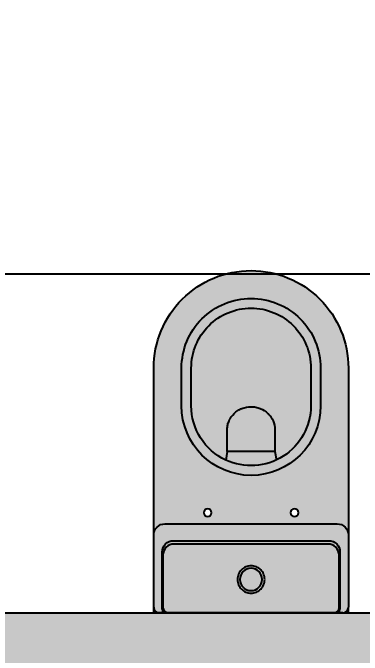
# Model space of a CAD drawing. Header units: millimetres. Extents: x 989.2 to 1073.6, y 1022.3 to 1081.3.
# Drawn here: x 1035.697 to 1036.316, y 1073.775 to 1074.912 of the extents above; entities that cross this region are included whole.
import ezdxf

# ---------------------------------------------------------------- set-up
doc = ezdxf.new("R2010")
doc.units = ezdxf.units.MM
doc.header["$PDMODE"] = 34
doc.linetypes.add('DASHED', pattern=[15, 12, -3])
doc.layers.add('AI-Hatch equip san', color=255, linetype='Continuous', lineweight=0)
for name, color, linetype in [('ALVENARIA', 4, 'Continuous'), ('COTAS', 7, 'Continuous'), ('HACHURA', 253, 'Continuous'), ('MOBILIARIOS', 8, 'Continuous')]:
    doc.layers.add(name, color=color, linetype=linetype)
doc.styles.get("Standard").update_dxf_attribs({"font": 'simplex.shx'})
doc.dimstyles.new('1.50', dxfattribs={"dimscale": 0.5, "dimtxt": 0.18, "dimasz": 0.1, "dimexe": 0.1, "dimexo": 0.1, "dimgap": 0.1, "dimtad": 1, "dimzin": 4, "dimdsep": 46, "dimtxsty": 'Standard', "dimblk": 'OBLIQUE', "dimcen": 0.1, "dimdle": 0.1, "dimclrd": 1, "dimclre": 1, "dimclrt": 256, "dimadec": 0, "dimazin": 0, "dimtfac": 1, "dimtmove": 0, "dimatfit": 3, "dimldrblk": 'ORIGIN2', "dimfxl": 1, "dimtolj": 1, "dimarcsym": 1})

# ---------------------------------------------------------------- blocks, each defined once
blk = doc.blocks.new('BACIA CX ACOPLADA LINK CP230 - PLANTA')
at = {"layer": 'AI-Hatch equip san'}
h = blk.add_hatch(color=256, dxfattribs=at)
h.paths.add_polyline_path([(-0.1463, 0, 0.414214), (-0.1562, -0.0099), (-0.1562, -0.1021, 0.414214), (-0.1365, -0.1218), (0.1365, -0.1218, 0.414214), (0.1562, -0.1021), (0.1562, -0.0099, 0.414214), (0.1463, 0)], flags=17)
h.paths.add_polyline_path([(0, -0.035, -1), (0, -0.0833, -1)], flags=16)
h.paths.add_polyline_path([(0, -0.0394, -1), (0, -0.0789, -1)], flags=0)
h.paths.add_polyline_path([(-0.1725, -0.0099), (-0.1725, -0.4337, 0.414214), (0, -0.6062, 0.414214), (0.1725, -0.4337), (0.1725, 0), (0.1626, 0), (0.1562, 0), (0.1562, -0.0048, -0.135287), (0.1576, -0.0099), (0.1576, -0.108, -0.414214), (0.1378, -0.1277), (-0.1378, -0.1277, -0.414214), (-0.1576, -0.108), (-0.1576, -0.0099, -0.135287), (-0.1562, -0.0048), (-0.1562, 0), (-0.1626, 0, 0.414214)])
h.paths.add_polyline_path([(-0.0769, -0.1705, -1), (-0.0769, -0.1843, -1)], flags=16)
h.paths.add_polyline_path([(0.1232, -0.3667), (0.1232, -0.4337, -0.414214), (0, -0.5569, -0.414214), (-0.1232, -0.4337), (-0.1232, -0.3667, -1)], flags=16)
h.paths.add_polyline_path([(0.0448, -0.2707, -0.291349), (0.106, -0.3667), (0.106, -0.4337, -0.414214), (0, -0.5397, -0.414214), (-0.106, -0.4337), (-0.106, -0.3667, -0.548768)], flags=0)
h.paths.add_polyline_path([(-0.0422, -0.2859), (0.0422, -0.2859), (0.0422, -0.3273), (0.0415, -0.3329), (0.0398, -0.3386), (0.0376, -0.3432), (0.034, -0.349), (0.0287, -0.3546), (0.0236, -0.3584), (0.0182, -0.3613), (0.0131, -0.3632), (0.0062, -0.3649), (-0.0018, -0.3652), (-0.0083, -0.3645), (-0.0146, -0.3628), (-0.0218, -0.3595), (-0.0284, -0.3549), (-0.033, -0.3502), (-0.0367, -0.3451), (-0.04, -0.3382), (-0.0419, -0.3306), (-0.0422, -0.3248)], flags=0)
h.paths.add_polyline_path([(0.0769, -0.1705, -1), (0.0769, -0.1843, -1)], flags=16)
h.paths.add_polyline_path([(-0.0422, -0.2859), (-0.0422, -0.3248), (-0.042, -0.3286), (-0.0415, -0.3325), (-0.0405, -0.3363), (-0.0391, -0.34), (-0.0374, -0.3435), (-0.0364, -0.3452), (-0.0353, -0.3469), (-0.0342, -0.3485), (-0.0329, -0.3501), (-0.0316, -0.3516), (-0.0302, -0.3531), (-0.0299, -0.3533), (-0.0268, -0.356), (-0.0235, -0.3583), (-0.02, -0.3604), (-0.0162, -0.3621), (-0.0123, -0.3634), (-0.0103, -0.3639), (-0.0083, -0.3644), (-0.0062, -0.3647), (-0.0041, -0.365), (0, -0.3652), (0.0042, -0.365), (0.0083, -0.3644), (0.0123, -0.3634), (0.0143, -0.3628), (0.0162, -0.3621), (0.0181, -0.3613), (0.02, -0.3604), (0.0218, -0.3594), (0.0235, -0.3583), (0.0252, -0.3572), (0.0269, -0.3559), (0.0299, -0.3533), (0.0326, -0.3504), (0.0351, -0.3473), (0.0372, -0.3439), (0.0381, -0.3422), (0.039, -0.3404), (0.0397, -0.3385), (0.0404, -0.3367), (0.0409, -0.3348), (0.0414, -0.3329), (0.0417, -0.331), (0.042, -0.329), (0.0422, -0.3271), (0.0422, -0.3251), (0.0422, -0.3248), (0.0422, -0.2859)], flags=0)
for points in [[(-0.1365, -0.1218, -0.414214), (-0.1562, -0.1021), (-0.1562, -0.0099, -0.414214), (-0.1463, 0), (-0.1477, 0, 0.414214), (-0.1576, -0.0099), (-0.1576, -0.108, 0.414214), (-0.1378, -0.1277), (0.1378, -0.1277, 0.414214), (0.1576, -0.108), (0.1576, -0.0099, 0.414214), (0.1477, 0), (0.1463, 0, -0.414214), (0.1562, -0.0099), (0.1562, -0.1021, -0.414214), (0.1365, -0.1218)], [(-0.1232, -0.3667, -1), (0.1232, -0.3667), (0.1232, -0.4337, -0.414214), (0, -0.5569, -0.414214), (-0.1232, -0.4337)]]:
    blk.add_hatch(color=256, dxfattribs=at).paths.add_polyline_path(points)
h = blk.add_hatch(color=256, dxfattribs=at)
h.paths.add_polyline_path([(0, -0.0833, 1), (0, -0.035, 1)])
h.paths.add_polyline_path([(0, -0.0789, -1), (0, -0.0394, -1)], flags=16)
at = {"ltscale": 0.05}
blk.add_lwpolyline([(-0.1626, 0), (-0.1725, 0), (-0.1725, -0.0099)], dxfattribs=at)
for points in [[(0.1725, -0.0099, 0.414214), (0.1626, 0), (0.1725, 0), (0.1725, -0.4337, -0.414214), (0, -0.6062, -0.414214), (-0.1725, -0.4337), (-0.1725, -0.0099)], [(-0.1463, 0, 0.414214), (-0.1562, -0.0099), (-0.1562, -0.1021, 0.414214), (-0.1365, -0.1218), (0.1365, -0.1218, 0.414214), (0.1562, -0.1021), (0.1562, -0.0099, 0.414214), (0.1463, 0)], [(-0.1626, 0, 0.414214), (-0.1725, -0.0099)], [(0.1725, -0.138, -0.414214), (0.1528, -0.1577), (-0.1528, -0.1577, -0.414214), (-0.1725, -0.138)]]:
    blk.add_lwpolyline(points, format="xyb")
blk.add_lwpolyline([(-0.1626, 0), (0.1626, 0), (0.1562, 0), (0.1562, -0.0049)])
at = {"linetype": 'DASHED', "ltscale": 0.025}
blk.add_lwpolyline([(-0.1562, -0.0049), (-0.1562, 0), (-0.1626, 0)], dxfattribs=at)
at = {"ltscale": 0.497717}
blk.add_lwpolyline([(0.1477, 0, -0.414214), (0.1576, -0.0099), (0.1576, -0.108, -0.414214), (0.1378, -0.1277), (-0.1378, -0.1277, -0.414214), (-0.1576, -0.108), (-0.1576, -0.0099, -0.414214), (-0.1477, 0)], format="xyb", dxfattribs=at)
at = {"linetype": 'DASHED'}
blk.add_lwpolyline([(0, -0.035, 1), (0, -0.0833, 1)], format="xyb", close=True, dxfattribs=at)
for points in [[(0, -0.0394, 1), (0, -0.0789, 1)], [(-0.0769, -0.1705, 1), (-0.0769, -0.1843, 1)], [(0.0769, -0.1705, 1), (0.0769, -0.1843, 1)], [(0.0448, -0.2707, -0.291349), (0.106, -0.3667), (0.106, -0.4337, -0.414214), (0, -0.5397, -0.414214), (-0.106, -0.4337), (-0.106, -0.3667, -0.548768)]]:
    blk.add_lwpolyline(points, format="xyb", close=True)
at = {"ltscale": 0.339985}
blk.add_lwpolyline([(0.1232, -0.3667), (0.1232, -0.4337, -0.414214), (0, -0.5569, -0.414214), (-0.1232, -0.4337), (-0.1232, -0.3667, -1)], format="xyb", close=True, dxfattribs=at)
at = {"ltscale": 0.078146}
blk.add_lwpolyline([(-0.0422, -0.2859), (-0.0448, -0.2707)], dxfattribs=at)
at = {"ltscale": 0.078144}
blk.add_lwpolyline([(0.0422, -0.2859), (0.0448, -0.2707)], dxfattribs=at)
at = {"ltscale": 0.197277}
blk.add_lwpolyline([(0.0422, -0.2859), (0.0422, -0.3248), (0.0422, -0.3251), (0.0422, -0.3271), (0.042, -0.329), (0.0417, -0.331), (0.0414, -0.3329), (0.0409, -0.3348), (0.0404, -0.3367), (0.0397, -0.3385), (0.039, -0.3404), (0.0381, -0.3422), (0.0372, -0.3439), (0.0351, -0.3473), (0.0326, -0.3504), (0.0299, -0.3533), (0.0269, -0.3559), (0.0252, -0.3572), (0.0235, -0.3583), (0.0218, -0.3594), (0.02, -0.3604), (0.0181, -0.3613), (0.0162, -0.3621), (0.0143, -0.3628), (0.0123, -0.3634), (0.0083, -0.3644), (0.0042, -0.365), (0, -0.3652), (-0.0041, -0.365), (-0.0062, -0.3647), (-0.0083, -0.3644), (-0.0103, -0.3639), (-0.0123, -0.3634), (-0.0162, -0.3621), (-0.02, -0.3604), (-0.0235, -0.3583), (-0.0268, -0.356), (-0.0299, -0.3533), (-0.0302, -0.3531), (-0.0316, -0.3516), (-0.0329, -0.3501), (-0.0342, -0.3485), (-0.0353, -0.3469), (-0.0364, -0.3452), (-0.0374, -0.3435), (-0.0391, -0.34), (-0.0405, -0.3363), (-0.0415, -0.3325), (-0.042, -0.3286), (-0.0422, -0.3248), (-0.0422, -0.2859)], dxfattribs=at)
at = {"ltscale": 0.214268}
blk.add_lwpolyline([(-0.0422, -0.2859), (0.0422, -0.2859)], dxfattribs=at)
blk = doc.blocks.new('_Oblique')
at = {"color": 0, "linetype": 'ByBlock', "lineweight": -2}
blk.add_line((-0.5, -0.5), (0.5, 0.5), dxfattribs=at)
blk = doc.blocks.new('*D109')
at = {"layer": 'COTAS', "color": 1, "lineweight": -2, "ltscale": 0.05, "transparency": 16777216}
blk.add_line((1038.9597, 1074.4496), (1034.9597, 1074.4496), dxfattribs=at)
at = {"layer": 'Defpoints', "color": 0, "ltscale": 0.05, "transparency": 16777216}
for p in [(1035.0097, 1074.4496), (1035.0097, 1074.4496), (1038.9097, 1074.4496)]:
    blk.add_point(p, dxfattribs=at)
at = {"layer": 'COTAS', "color": 1, "lineweight": -2, "ltscale": 0.05, "transparency": 16777216, "xscale": 0.05, "yscale": 0.05, "zscale": 0.05, "rotation": 180}
blk.add_blockref('_Oblique', (1035.0097, 1074.4496), dxfattribs=at)
at = {"layer": 'COTAS', "color": 1, "lineweight": -2, "ltscale": 0.05, "transparency": 16777216, "xscale": 0.05, "yscale": 0.05, "zscale": 0.05}
blk.add_blockref('_Oblique', (1038.9097, 1074.4496), dxfattribs=at)
at = {"layer": 'COTAS', "ltscale": 0.05, "transparency": 16777216, "insert": (1037.1762, 1074.5446), "char_height": 0.09, "attachment_point": 5}
blk.add_mtext('\\A1;3.90', dxfattribs=at)
blk = doc.blocks.new('_Origin2')
at = {"color": 0, "linetype": 'ByBlock', "lineweight": -2}
blk.add_line((-0.5, 0), (-1, 0), dxfattribs=at)
for radius in [0.5, 0.25]:
    blk.add_circle((0, 0), radius, dxfattribs=at)

msp = doc.modelspace()

# ---------------------------------------------------------------- hatches: boundary and pattern name
at = {"layer": 'HACHURA', "ltscale": 0.05}
h = msp.add_hatch(color=256, dxfattribs=at)
h.dxf.hatch_style = 1
h.paths.add_polyline_path([(1035.9597, 1078.5996), (1034.7597, 1078.5996), (1034.7597, 1077.3996), (1035.4597, 1077.3996), (1035.4597, 1077.6496), (1035.7097, 1077.6496), (1035.7097, 1077.8996), (1035.9597, 1077.8996)])
h.paths.add_polyline_path([(1037.2597, 1078.3496), (1039.5097, 1078.3496), (1039.5097, 1078.1996), (1039.7097, 1078.1996), (1047.7597, 1078.1996), (1047.7597, 1070.7996), (1048.1597, 1070.7996), (1048.1597, 1078.5996), (1036.9597, 1078.5996), (1036.9597, 1077.3996), (1037.2597, 1077.3996)])
h.paths.add_polyline_path([(1035.9597, 1076.3996), (1034.7597, 1076.3996), (1034.7597, 1070.7496), (1038.6597, 1070.7496), (1038.6597, 1070.9496), (1037.5597, 1070.9496), (1037.5597, 1073.6496), (1039.7097, 1073.6496), (1039.7097, 1077.3996), (1038.9097, 1077.3996), (1038.9097, 1077.1996), (1039.5097, 1077.1996), (1039.5097, 1074.4496), (1038.9097, 1074.4496), (1038.9097, 1073.8496), (1035.0097, 1073.8496), (1035.0097, 1076.0996), (1035.9597, 1076.0996)])
h.paths.add_polyline_path([(1037.4597, 1073.6496), (1037.4597, 1070.9496), (1035.1597, 1070.9496), (1035.1597, 1073.6496)], flags=16)
h.paths.add_polyline_path([(1036.9597, 1065.6496), (1035.1597, 1065.6496), (1035.1597, 1067.4496), (1034.7597, 1067.4496), (1034.7597, 1065.2496), (1036.9597, 1065.2496)])
h.paths.add_polyline_path([(1048.1597, 1068.1996), (1047.7597, 1068.1996), (1047.7597, 1065.6496), (1045.2097, 1065.6496), (1045.2097, 1065.2496), (1048.1597, 1065.2496)])

# ---------------------------------------------------------------- linework, layer by layer
at = {"layer": 'ALVENARIA', "ltscale": 0.05}
msp.add_line((1035.0097, 1073.8496), (1038.9097, 1073.8496), dxfattribs=at)

# ---------------------------------------------------------------- block references
at = {"layer": 'MOBILIARIOS', "rotation": 180}
msp.add_blockref('BACIA CX ACOPLADA LINK CP230 - PLANTA', (1036.1189, 1073.8496), dxfattribs=at)

# ---------------------------------------------------------------- dimensions: what is measured, and where the dimension line sits
at = {"layer": 'COTAS', "ltscale": 0.05}
dim = msp.add_linear_dim(base=(1035.0097, 1074.4496), p1=(1038.9097, 1074.4496), p2=(1035.0097, 1074.4496), dimstyle='1.50', dxfattribs=at)
dim.commit()
dim.dimension.update_dxf_attribs({"geometry": '*D109', "text_midpoint": (1037.1762, 1074.4496), "dimtype": 160})

doc.saveas('drawing.dxf')
